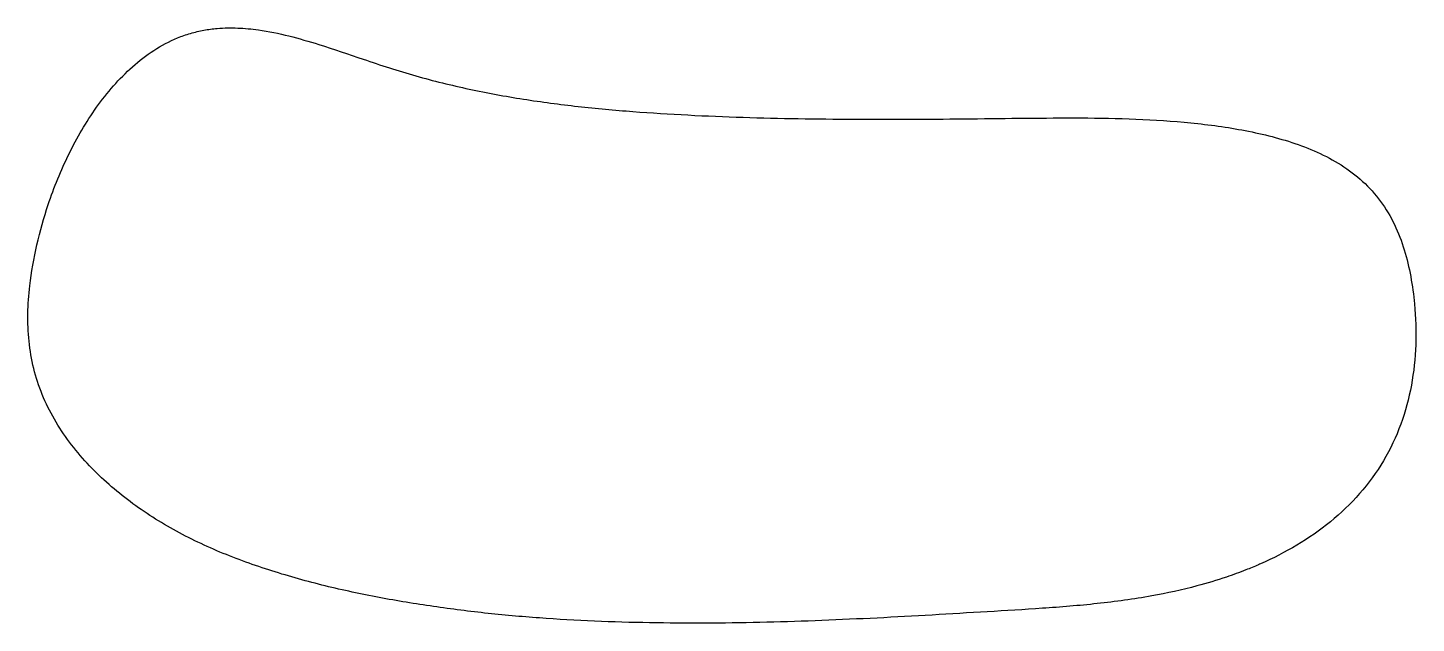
# Model space of a CAD drawing. Header units: millimetres. Extents: x -194 to -15, y 48 to 125.
import ezdxf

# ---------------------------------------------------------------- set-up
doc = ezdxf.new("R2010")
doc.units = ezdxf.units.MM
doc.layers.add('outline', color=7, linetype='Continuous')

msp = doc.modelspace()

# ---------------------------------------------------------------- linework, layer by layer
at = {"layer": 'outline'}
msp.add_open_spline([(-35.62, 55.53), (-35.54, 55.57), (-35.45, 55.6), (-33.77, 56.35), (-32.2, 57.15), (-29.19, 58.95), (-27.74, 59.94), (-25.03, 62.15), (-23.77, 63.36), (-21.47, 65.99), (-20.45, 67.4), (-18.68, 70.39), (-17.94, 71.96), (-16.74, 75.23), (-16.29, 76.91), (-15.66, 80.33), (-15.48, 82.06), (-15.35, 85.56), (-15.4, 87.32), (-15.68, 90.24), (-15.84, 91.41), (-16.27, 93.73), (-16.54, 94.88), (-17.23, 97.12), (-17.64, 98.21), (-18.65, 100.31), (-19.25, 101.31), (-20.62, 103.18), (-21.39, 104.05), (-23.1, 105.61), (-24.02, 106.31), (-25.99, 107.56), (-27.02, 108.1), (-29.14, 109.06), (-30.24, 109.48), (-33.58, 110.57), (-35.87, 111.1), (-40.5, 111.93), (-42.84, 112.22), (-47.54, 112.65), (-49.89, 112.79), (-54.61, 112.95), (-56.97, 112.99), (-61.69, 112.99), (-64.06, 112.97), (-68.78, 112.92), (-71.14, 112.89), (-75.87, 112.85), (-78.23, 112.83), (-82.96, 112.81), (-85.32, 112.81), (-90.05, 112.84), (-92.41, 112.86), (-97.14, 112.94), (-99.5, 112.99), (-104.22, 113.15), (-106.58, 113.24), (-111.3, 113.49), (-113.66, 113.63), (-118.37, 113.99), (-120.72, 114.21), (-125.42, 114.73), (-127.76, 115.04), (-132.43, 115.77), (-134.75, 116.2), (-139.37, 117.19), (-141.66, 117.75), (-146.2, 119.04), (-148.44, 119.78), (-152.57, 121.18), (-154.46, 121.84), (-157.65, 122.83), (-158.93, 123.2), (-161.52, 123.85), (-162.83, 124.12), (-165.02, 124.43), (-165.91, 124.51), (-167.67, 124.58), (-168.55, 124.57), (-170.02, 124.45), (-170.6, 124.37), (-171.75, 124.16), (-172.32, 124.02), (-173.45, 123.69), (-174, 123.5), (-175.6, 122.84), (-176.62, 122.29), (-178.56, 121.04), (-179.47, 120.33), (-181.2, 118.8), (-182.01, 117.97), (-183.55, 116.22), (-184.27, 115.3), (-186.29, 112.46), (-187.46, 110.45), (-189.53, 106.25), (-190.42, 104.07), (-191.73, 100.14), (-192.21, 98.42), (-193.01, 94.93), (-193.32, 93.17), (-193.66, 90.21), (-193.75, 89.02), (-193.79, 86.64), (-193.74, 85.46), (-193.5, 83.1), (-193.3, 81.93), (-192.73, 79.63), (-192.37, 78.5), (-191.48, 76.32), (-190.96, 75.26), (-189.78, 73.21), (-189.13, 72.23), (-187.72, 70.35), (-186.97, 69.44), (-184.58, 66.87), (-182.83, 65.32), (-179.11, 62.48), (-177.13, 61.2), (-173.01, 58.9), (-170.87, 57.89), (-166.48, 56.09), (-164.24, 55.3), (-159.72, 53.89), (-157.43, 53.26), (-152.83, 52.15), (-150.52, 51.67), (-145.88, 50.8), (-143.55, 50.43), (-138.88, 49.76), (-136.54, 49.47), (-131.85, 48.98), (-129.5, 48.78), (-124.79, 48.45), (-122.43, 48.32), (-117.72, 48.14), (-115.35, 48.08), (-110.63, 48.01), (-108.26, 48), (-103.54, 48.03), (-101.17, 48.07), (-96.45, 48.19), (-94.09, 48.26), (-89.36, 48.45), (-87, 48.56), (-82.28, 48.79), (-79.92, 48.92), (-75.2, 49.2), (-72.84, 49.34), (-68.12, 49.62), (-65.76, 49.76), (-61.04, 50.08), (-58.69, 50.27), (-54, 50.78), (-51.66, 51.1), (-47.39, 51.86), (-45.45, 52.28), (-42.25, 53.14), (-40.99, 53.52), (-38.9, 54.22), (-38.07, 54.53), (-36.7, 55.07), (-36.16, 55.29), (-35.62, 55.53)], degree=3, knots=[0, 0, 0, 0, 0.272887, 0.272887, 5.536568, 5.536568, 10.795957, 10.795957, 16.035937, 16.035937, 21.253865, 21.253865, 26.461915, 26.461915, 31.674497, 31.674497, 36.903032, 36.903032, 42.166801, 42.166801, 45.712349, 45.712349, 49.242824, 49.242824, 52.750387, 52.750387, 56.234284, 56.234284, 59.706064, 59.706064, 63.183308, 63.183308, 66.67614, 66.67614, 70.186903, 70.186903, 77.22647, 77.22647, 84.296514, 84.296514, 91.373832, 91.373832, 98.455969, 98.455969, 105.542208, 105.542208, 112.630987, 112.630987, 119.72043, 119.72043, 126.810215, 126.810215, 133.899782, 133.899782, 140.988282, 140.988282, 148.074621, 148.074621, 155.161564, 155.161564, 162.251368, 162.251368, 169.340675, 169.340675, 176.425282, 176.425282, 183.500095, 183.500095, 190.581811, 190.581811, 196.586583, 196.586583, 200.591289, 200.591289, 204.590565, 204.590565, 207.248057, 207.248057, 209.893142, 209.893142, 211.655163, 211.655163, 213.411912, 213.411912, 215.165842, 215.165842, 218.620938, 218.620938, 222.08381, 222.08381, 225.560985, 225.560985, 229.054857, 229.054857, 236.021782, 236.021782, 243.097358, 243.097358, 248.450718, 248.450718, 253.820454, 253.820454, 257.391616, 257.391616, 260.955429, 260.955429, 264.509223, 264.509223, 268.053929, 268.053929, 271.591419, 271.591419, 275.123625, 275.123625, 278.652978, 278.652978, 285.651214, 285.651214, 292.703172, 292.703172, 299.81019, 299.81019, 306.925428, 306.925428, 314.032507, 314.032507, 321.122941, 321.122941, 328.198589, 328.198589, 335.272513, 335.272513, 342.347881, 342.347881, 349.427282, 349.427282, 356.51299, 356.51299, 363.604232, 363.604232, 370.695733, 370.695733, 377.787307, 377.787307, 384.878979, 384.878979, 391.970827, 391.970827, 399.062935, 399.062935, 406.154785, 406.154785, 413.241602, 413.241602, 420.31239, 420.31239, 426.26269, 426.26269, 430.229393, 430.229393, 432.876378, 432.876378, 434.64306, 434.64306, 434.64306, 434.64306], dxfattribs=at)

doc.saveas('drawing.dxf')
